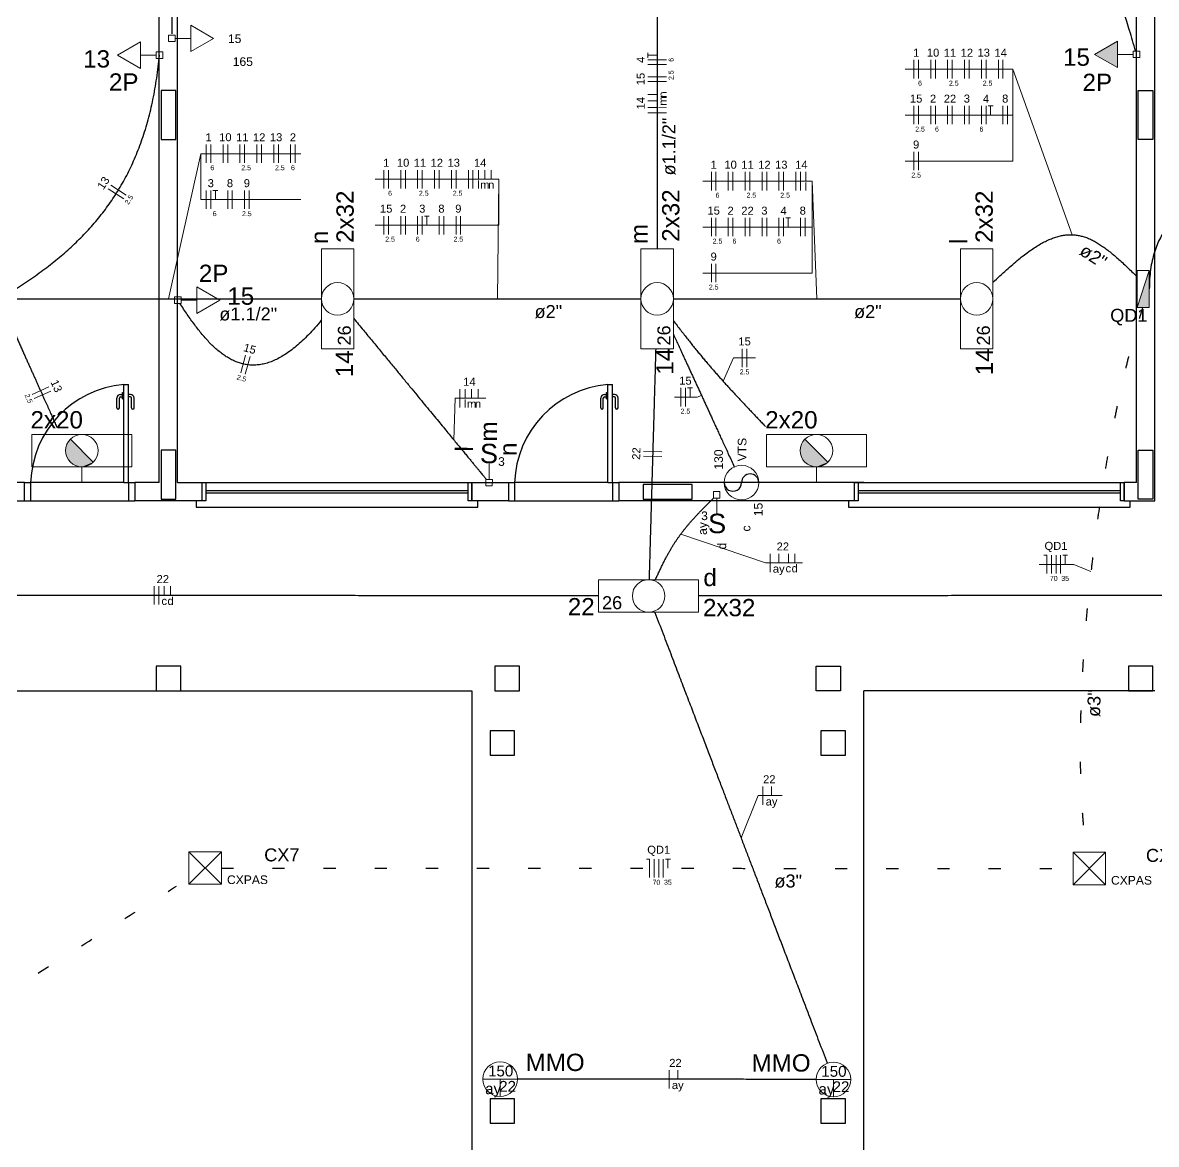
# Model space of a CAD drawing. Extents: x 175 to 700, y 53 to 250.
# Drawn here: x 483.35 to 492.6, y 205.56 to 214.71 of the extents above; entities that cross this region are included whole.
import ezdxf

# ---------------------------------------------------------------- set-up
doc = ezdxf.new("R2010")
doc.units = 0
doc.header["$LTSCALE"] = 2
doc.linetypes.add('DOT2', pattern=[3.175, 0, -3.175])
doc.layers.get('0').update_dxf_attribs({"linetype": 'CONTINUOUS'})
for name, color, linetype in [('A-PAREDE', 5, 'CONTINUOUS'), ('A-PISOS-NIVEL', 1, 'CONTINUOUS'), ('A-PORTA', 3, 'CONTINUOUS'), ('A-SOLEIRA', 1, 'CONTINUOUS'), ('AR-ESQ', 2, 'CONTINUOUS')]:
    doc.layers.add(name, color=color, linetype=linetype)
for name, color, linetype, lineweight in [('EL-Condutos', 4, 'CONTINUOUS', 30), ('EL-Fios', 9, 'CONTINUOUS', 20), ('EL-Textos condutos', 7, 'CONTINUOUS', 20), ('EL-Textos fios', 7, 'CONTINUOUS', 20), ('EL-Textos pontos', 5, 'CONTINUOUS', 20), ('P-SIMBOL', 5, 'CONTINUOUS', 20)]:
    doc.layers.add(name, color=color, linetype=linetype, lineweight=lineweight)
doc.styles.add('Arial', font='arial.ttf')

msp = doc.modelspace()

# ---------------------------------------------------------------- hatches: boundary and pattern name
at = {"layer": 'P-SIMBOL', "linetype": 'Continuous'}
for points in [[(492.2872, 214.5635), (492.0997, 214.455), (492.2872, 214.347)], [(492.4467, 212.39), (492.5466, 212.39), (492.5466, 212.691)], [(483.7404, 211.3142), (483.7308, 211.3023), (483.7265, 211.2982), (483.7234, 211.2926), (483.7169, 211.2809), (483.7143, 211.2765), (483.7126, 211.2731), (483.7115, 211.2694), (483.7102, 211.2655), (483.7078, 211.2579), (483.7068, 211.2542), (483.7051, 211.2486), (483.7038, 211.2419), (483.7033, 211.2346), (483.7025, 211.2296), (483.7018, 211.2246), (483.702, 211.2187), (483.7025, 211.2107), (483.7031, 211.2074), (483.7037, 211.2013), (483.7042, 211.1978), (483.7048, 211.1953), (483.7055, 211.1914), (483.7063, 211.1887), (483.7076, 211.1855), (483.7087, 211.1825), (483.7094, 211.1792), (483.7105, 211.1769), (483.7102, 211.1756), (483.7113, 211.1721), (483.7124, 211.1684), (483.7133, 211.1667), (483.7139, 211.1645), (483.7156, 211.1621), (483.7163, 211.1606), (483.7176, 211.158), (483.7198, 211.1553), (483.7221, 211.151), (483.7237, 211.1486), (483.7248, 211.1466), (483.7267, 211.1438), (483.7276, 211.1415), (483.7299, 211.1397), (483.7317, 211.1373), (483.7341, 211.1347), (483.7373, 211.1315), (483.7401, 211.1282), (483.7419, 211.1265), (483.744, 211.1239), (483.7479, 211.1204), (483.7509, 211.1189), (483.7536, 211.1163), (483.7564, 211.1148), (483.7579, 211.1137), (483.7616, 211.1113), (483.7637, 211.109), (483.7685, 211.1066), (483.7707, 211.1049), (483.7737, 211.1036), (483.7759, 211.1023), (483.7774, 211.1016), (483.7795, 211.101), (483.7808, 211.0997), (483.7871, 211.0979), (483.7903, 211.0964), (483.7923, 211.0953), (483.794, 211.0949), (483.7951, 211.094), (483.7975, 211.094), (483.7988, 211.0934), (483.8005, 211.0934), (483.8031, 211.0929), (483.8066, 211.0919), (483.8101, 211.0914), (483.8126, 211.0908), (483.8155, 211.0899), (483.8341, 211.088)], [(483.9278, 211.1268), (483.7404, 211.3142), (483.8341, 211.088)], [(489.7362, 211.3142), (489.7266, 211.3023), (489.7224, 211.2982), (489.7192, 211.2926), (489.7127, 211.2809), (489.7101, 211.2765), (489.7084, 211.2731), (489.7073, 211.2694), (489.706, 211.2655), (489.7036, 211.2579), (489.7027, 211.2542), (489.701, 211.2486), (489.6997, 211.2419), (489.6991, 211.2346), (489.6984, 211.2296), (489.6976, 211.2246), (489.6978, 211.2187), (489.6984, 211.2107), (489.6989, 211.2074), (489.6995, 211.2013), (489.7001, 211.1978), (489.7006, 211.1953), (489.7014, 211.1914), (489.7021, 211.1887), (489.7034, 211.1855), (489.7045, 211.1825), (489.7053, 211.1792), (489.7064, 211.1769), (489.706, 211.1756), (489.7071, 211.1721), (489.7082, 211.1684), (489.7092, 211.1667), (489.7097, 211.1645), (489.7114, 211.1621), (489.7121, 211.1606), (489.7134, 211.158), (489.7157, 211.1553), (489.7179, 211.151), (489.7196, 211.1486), (489.7207, 211.1466), (489.7225, 211.1438), (489.7235, 211.1415), (489.7257, 211.1397), (489.7276, 211.1373), (489.73, 211.1347), (489.7331, 211.1315), (489.7359, 211.1282), (489.7378, 211.1265), (489.7398, 211.1239), (489.7437, 211.1204), (489.7467, 211.1189), (489.7495, 211.1163), (489.7523, 211.1148), (489.7538, 211.1137), (489.7575, 211.1113), (489.7595, 211.109), (489.7644, 211.1066), (489.7666, 211.1049), (489.7696, 211.1036), (489.7718, 211.1023), (489.7733, 211.1016), (489.7753, 211.101), (489.7766, 211.0997), (489.7829, 211.0979), (489.7861, 211.0964), (489.7881, 211.0953), (489.7898, 211.0949), (489.7909, 211.094), (489.7933, 211.094), (489.7946, 211.0934), (489.7963, 211.0934), (489.7989, 211.0929), (489.8024, 211.0919), (489.806, 211.0914), (489.8084, 211.0908), (489.8114, 211.0899), (489.8299, 211.088)], [(489.9236, 211.1268), (489.7362, 211.3142), (489.8299, 211.088)], [(483.9278, 211.1268), (483.923, 211.1224), (483.9189, 211.1189), (483.913, 211.1147), (483.9065, 211.1103), (483.904, 211.1081), (483.9016, 211.1066), (483.8994, 211.1053), (483.8964, 211.1041), (483.888, 211.1002), (483.8844, 211.0989), (483.8774, 211.0955), (483.872, 211.0937), (483.8673, 211.0932), (483.8584, 211.091), (483.8545, 211.0901), (483.8505, 211.0895), (483.8341, 211.088)], [(489.9236, 211.1268), (489.9188, 211.1224), (489.9148, 211.1189), (489.9089, 211.1147), (489.9023, 211.1103), (489.8998, 211.1081), (489.8974, 211.1066), (489.8952, 211.1053), (489.8922, 211.1041), (489.8838, 211.1002), (489.8803, 211.0989), (489.8732, 211.0955), (489.8678, 211.0937), (489.8631, 211.0932), (489.8542, 211.091), (489.8504, 211.0901), (489.8463, 211.0895), (489.8299, 211.088)]]:
    msp.add_hatch(color=256, dxfattribs=at).paths.add_polyline_path(points)

# ---------------------------------------------------------------- linework, layer by layer
for centre, start, end in [((489.148, 210.9595), 179.98, 0.00036), ((489.2889, 210.9595), 0.01935, 180)]:
    msp.add_arc(centre, 0.0706, start, end)
at = {"layer": 'A-PAREDE', "color": 251}
for p, q in [((492.5913, 210.8099), (492.5913, 217.1099)), ((484.4663, 210.9599), (484.4663, 216.9599)), ((484.6163, 210.9599), (484.6163, 216.9599)), ((492.4413, 210.9599), (492.4413, 216.9599)), ((484.2663, 210.9599), (484.2663, 210.8099)), ((484.4663, 210.9599), (484.2663, 210.9599)), ((484.6163, 210.9599), (484.8163, 210.9599)), ((484.8163, 210.8099), (484.8163, 210.9599)), ((487.0163, 210.9599), (487.3163, 210.9599)), ((487.0163, 210.8099), (487.0163, 210.9599)), ((487.3163, 210.9599), (487.3163, 210.8099)), ((490.2163, 210.9599), (488.2163, 210.9599)), ((490.1413, 210.9599), (488.2163, 210.9599)), ((488.2163, 210.9599), (488.2163, 210.8099)), ((490.1413, 210.8099), (490.1413, 210.9599)), ((492.4413, 210.9599), (492.3413, 210.9599)), ((492.3413, 210.8099), (492.3413, 210.9599)), ((484.8223, 210.8099), (484.2604, 210.8099)), ((487.3163, 210.8099), (487.0163, 210.8099)), ((490.1413, 210.8099), (488.2163, 210.8099)), ((492.3413, 210.8099), (492.5913, 210.8099))]:
    msp.add_line(p, q, dxfattribs=at)
msp.add_lwpolyline([(484.4663, 210.9599), (484.4663, 210.9599), (484.4663, 216.9599), (483.3663, 216.9599)], dxfattribs=at)
for points in [[(484.4813, 213.7599), (484.6013, 213.7599), (484.6013, 214.1599), (484.4813, 214.1599)], [(492.5763, 213.7599), (492.4563, 213.7599), (492.4563, 214.1599), (492.5763, 214.1599)], [(484.4813, 210.8249), (484.6013, 210.8249), (484.6013, 211.2249), (484.4813, 211.2249)], [(492.5763, 210.8249), (492.4563, 210.8249), (492.4563, 211.2249), (492.5763, 211.2249)], [(483.3663, 210.9599), (482.9663, 210.9599), (482.9663, 210.8099), (483.3663, 210.8099)], [(488.4163, 210.9449), (488.4163, 210.8249), (488.8163, 210.8249), (488.8163, 210.9449)], [(484.6413, 209.4599), (484.4413, 209.4599), (484.4413, 209.2599), (484.6413, 209.2599)], [(487.4059, 209.4599), (487.2059, 209.4599), (487.2059, 209.2599), (487.4059, 209.2599)], [(489.8268, 209.4599), (490.0268, 209.4599), (490.0268, 209.2599), (489.8268, 209.2599)], [(492.5763, 209.4599), (492.3763, 209.4599), (492.3763, 209.2599), (492.5763, 209.2599)], [(487.3663, 208.9347), (487.1663, 208.9347), (487.1663, 208.7347), (487.3663, 208.7347)], [(490.0663, 208.9347), (489.8663, 208.9347), (489.8663, 208.7347), (490.0663, 208.7347)], [(487.3663, 205.9307), (487.1663, 205.9307), (487.1663, 205.7307), (487.3663, 205.7307)], [(490.0663, 205.9307), (489.8663, 205.9307), (489.8663, 205.7307), (490.0663, 205.7307)]]:
    msp.add_lwpolyline(points, close=True, dxfattribs=at)
at = {"layer": 'A-PISOS-NIVEL', "color": 251}
for p, q in [((461.7813, 209.2599), (487.0163, 209.2599)), ((487.0163, 209.2599), (487.0163, 205.4055)), ((492.5913, 209.2599), (490.2163, 209.2599)), ((490.2163, 205.4055), (490.2163, 209.2599))]:
    msp.add_line(p, q, dxfattribs=at)
at = {"layer": 'A-PORTA', "color": 251}
for p, q in [((484.1204, 211.5696), (484.1204, 211.6496)), ((484.1404, 211.5696), (484.1404, 211.6496)), ((484.1504, 211.6796), (484.1654, 211.6796)), ((484.1504, 211.6596), (484.1654, 211.6596)), ((484.1654, 211.6446), (484.1654, 211.6946)), ((484.1654, 211.6946), (484.1704, 211.6946)), ((484.1654, 211.6446), (484.1704, 211.6446)), ((484.2154, 211.6946), (484.2104, 211.6946)), ((484.2154, 211.6446), (484.2104, 211.6446)), ((484.2154, 211.6446), (484.2154, 211.6946)), ((484.2304, 211.6796), (484.2154, 211.6796)), ((484.2304, 211.6596), (484.2154, 211.6596)), ((484.2404, 211.5696), (484.2404, 211.6496)), ((484.2604, 211.5696), (484.2604, 211.6496)), ((488.0704, 211.5696), (488.0704, 211.6496)), ((488.0904, 211.5696), (488.0904, 211.6496)), ((488.1004, 211.6796), (488.1154, 211.6796)), ((488.1004, 211.6596), (488.1154, 211.6596)), ((488.1154, 211.6446), (488.1154, 211.6946)), ((488.1154, 211.6946), (488.1204, 211.6946)), ((488.1154, 211.6446), (488.1204, 211.6446)), ((488.1654, 211.6946), (488.1604, 211.6946)), ((488.1654, 211.6446), (488.1604, 211.6446)), ((488.1654, 211.6446), (488.1654, 211.6946)), ((488.1804, 211.6796), (488.1654, 211.6796)), ((488.1804, 211.6596), (488.1654, 211.6596)), ((488.1904, 211.5696), (488.1904, 211.6496)), ((488.2104, 211.5696), (488.2104, 211.6496))]:
    msp.add_line(p, q, dxfattribs=at)
for centre, radius, start, end in [((484.2454, 210.9332), 0.8295, 94.77878, 178.14987), ((488.1954, 210.9332), 0.8295, 94.77878, 178.14987), ((484.1504, 211.6496), 0.03, 90, 180), ((484.1504, 211.6496), 0.01, 90, 180), ((484.2304, 211.6496), 0.03, 0, 90), ((484.2304, 211.6496), 0.01, 0, 90), ((488.1004, 211.6496), 0.03, 90, 180), ((488.1004, 211.6496), 0.01, 90, 180), ((488.1804, 211.6496), 0.03, 0, 90), ((488.1804, 211.6496), 0.01, 0, 90), ((484.1304, 211.5696), 0.01, 180, 0), ((484.2504, 211.5696), 0.01, 180, 0), ((488.0804, 211.5696), 0.01, 180, 0), ((488.2004, 211.5696), 0.01, 180, 0)]:
    msp.add_arc(centre, radius, start, end, dxfattribs=at)
at = {"layer": 'A-SOLEIRA', "color": 251}
for p, q in [((484.1763, 210.9599), (483.4163, 210.9599)), ((488.1263, 210.9599), (487.3663, 210.9599)), ((483.4163, 210.8099), (484.2163, 210.8099)), ((487.3663, 210.8099), (488.1663, 210.8099))]:
    msp.add_line(p, q, dxfattribs=at)
at = {"layer": 'AR-ESQ', "color": 251}
for p, q in [((484.1763, 210.9599), (484.1763, 211.7599)), ((484.1763, 211.7599), (484.2163, 211.7599)), ((484.2163, 210.9599), (484.2163, 211.7599)), ((488.1263, 210.9599), (488.1263, 211.7599)), ((488.1263, 211.7599), (488.1663, 211.7599)), ((488.1663, 210.9599), (488.1663, 211.7599)), ((483.3663, 210.9599), (483.4163, 210.9599)), ((483.4163, 210.9599), (483.4163, 210.8099)), ((484.1763, 210.9599), (484.2163, 210.9599)), ((484.2163, 210.9599), (484.2163, 210.8099)), ((484.2163, 210.9599), (484.2663, 210.9599)), ((484.8463, 210.9599), (486.9863, 210.9599)), ((487.3163, 210.9599), (487.3663, 210.9599)), ((487.3663, 210.9599), (487.3663, 210.8099)), ((488.1263, 210.9599), (488.1663, 210.9599)), ((488.1663, 210.9599), (488.1663, 210.8099)), ((488.1663, 210.9599), (488.2163, 210.9599)), ((490.1713, 210.9599), (492.3113, 210.9599)), ((484.8463, 210.8949), (486.9863, 210.8949)), ((484.8463, 210.8749), (486.9863, 210.8749)), ((490.1713, 210.8949), (492.3113, 210.8949)), ((490.1713, 210.8749), (492.3113, 210.8749)), ((483.3663, 210.8099), (483.4163, 210.8099)), ((484.2163, 210.8099), (484.2663, 210.8099)), ((487.3163, 210.8099), (487.3663, 210.8099)), ((488.1663, 210.8099), (488.2163, 210.8099))]:
    msp.add_line(p, q, dxfattribs=at)
for points in [[(484.8163, 210.9599), (484.8463, 210.9599), (484.8463, 210.8099), (484.8163, 210.8099)], [(486.9863, 210.9599), (487.0163, 210.9599), (487.0163, 210.8099), (486.9863, 210.8099)], [(490.1413, 210.9599), (490.1713, 210.9599), (490.1713, 210.8099), (490.1413, 210.8099)], [(492.3113, 210.9599), (492.3413, 210.9599), (492.3413, 210.8099), (492.3113, 210.8099)]]:
    msp.add_lwpolyline(points, close=True, dxfattribs=at)
for points in [[(484.7663, 210.8099), (484.7663, 210.7599), (487.0663, 210.7599), (487.0663, 210.8099)], [(490.0913, 210.8099), (490.0913, 210.7599), (492.3913, 210.7599), (492.3913, 210.8099)]]:
    msp.add_lwpolyline(points, dxfattribs=at)
at = {"layer": 'EL-Condutos', "linetype": 'Continuous'}
for points in [[(492.4345, 214.4809), (492.4095, 214.5682), (492.3857, 214.6485), (492.3629, 214.7222), (492.3407, 214.7896), (492.319, 214.8511), (492.2975, 214.907), (492.276, 214.9575), (492.2544, 215.0031), (492.2323, 215.0441), (492.2095, 215.0807), (492.1859, 215.1134), (492.1611, 215.1425), (492.1351, 215.1683), (492.1074, 215.1911), (492.078, 215.2112), (492.0466, 215.2291), (492.013, 215.245), (491.9769, 215.2592), (491.9381, 215.2722), (491.8964, 215.2842), (491.8516, 215.2955), (491.8035, 215.3065), (491.7518, 215.3175), (491.6963, 215.3289), (491.6367, 215.3409), (491.5729, 215.354), (491.5047, 215.3684), (491.4317, 215.3846), (491.3538, 215.4027), (491.2708, 215.4231)], [(484.5681, 215.2576), (484.5681, 215.2521), (484.5681, 215.246), (484.5681, 215.2392), (484.5681, 215.2315), (484.5681, 215.2231), (484.5681, 215.2138), (484.5681, 215.2036), (484.5681, 215.1924), (484.5681, 215.1802), (484.5681, 215.167), (484.5681, 215.1528), (484.5681, 215.1374), (484.5681, 215.1209), (484.5681, 215.1031), (484.5681, 215.0842), (484.5681, 215.0639), (484.5681, 215.0423), (484.5681, 215.0194), (484.5681, 214.995), (484.5681, 214.9692), (484.5681, 214.9419), (484.5681, 214.9131), (484.5681, 214.8826), (484.5681, 214.8506), (484.5681, 214.8169), (484.5681, 214.7815), (484.5681, 214.7444), (484.5681, 214.7054), (484.5681, 214.6647), (484.5681, 214.6221)], [(488.5298, 215.051), (488.5298, 214.9551), (488.5298, 214.8639), (488.5298, 214.7773), (488.5298, 214.6947), (488.5298, 214.6158), (488.5298, 214.5404), (488.5298, 214.4681), (488.5298, 214.3985), (488.5298, 214.3312), (488.5298, 214.2661), (488.5298, 214.2026), (488.5298, 214.1405), (488.5298, 214.0794), (488.5298, 214.019), (488.5298, 213.959), (488.5298, 213.8989), (488.5298, 213.8385), (488.5298, 213.7774), (488.5298, 213.7153), (488.5298, 213.6518), (488.5298, 213.5867), (488.5298, 213.5194), (488.5298, 213.4498), (488.5298, 213.3775), (488.5298, 213.3021), (488.5298, 213.2232), (488.5298, 213.1407), (488.5298, 213.054), (488.5298, 212.9629), (488.5298, 212.867)], [(483.2924, 212.5396), (483.3589, 212.5826), (483.4235, 212.6262), (483.4865, 212.6707), (483.5476, 212.716), (483.6069, 212.7623), (483.6644, 212.8096), (483.7201, 212.8579), (483.7739, 212.9075), (483.8259, 212.9582), (483.8761, 213.0103), (483.9243, 213.0638), (483.9707, 213.1188), (484.0152, 213.1753), (484.0577, 213.2334), (484.0984, 213.2933), (484.1371, 213.3549), (484.1738, 213.4184), (484.2086, 213.4838), (484.2414, 213.5513), (484.2722, 213.6208), (484.301, 213.6925), (484.3278, 213.7664), (484.3526, 213.8427), (484.3753, 213.9214), (484.396, 214.0025), (484.4146, 214.0862), (484.4312, 214.1725), (484.4456, 214.2615), (484.458, 214.3533), (484.4682, 214.448)], [(493.967, 212.6635), (493.9065, 212.7425), (493.8448, 212.8155), (493.782, 212.8824), (493.7184, 212.9433), (493.6542, 212.9983), (493.5897, 213.0473), (493.5251, 213.0905), (493.4607, 213.1278), (493.3966, 213.1593), (493.3331, 213.185), (493.2704, 213.205), (493.2088, 213.2193), (493.1485, 213.2279), (493.0897, 213.2309), (493.0326, 213.2282), (492.9776, 213.22), (492.9248, 213.2063), (492.8744, 213.187), (492.8268, 213.1624), (492.782, 213.1322), (492.7404, 213.0967), (492.7022, 213.0559), (492.6676, 213.0097), (492.6369, 212.9582), (492.6103, 212.9015), (492.588, 212.8396), (492.5702, 212.7725), (492.5572, 212.7002), (492.5493, 212.6229), (492.5466, 212.5405)], [(491.2703, 212.592), (491.3267, 212.646), (491.3806, 212.6956), (491.432, 212.7411), (491.4813, 212.7823), (491.5285, 212.8195), (491.5737, 212.8527), (491.6171, 212.8819), (491.6588, 212.9072), (491.699, 212.9288), (491.7378, 212.9467), (491.7754, 212.9609), (491.8119, 212.9716), (491.8475, 212.9788), (491.8822, 212.9825), (491.9163, 212.9829), (491.9499, 212.9801), (491.9831, 212.9741), (492.0161, 212.965), (492.049, 212.9528), (492.0819, 212.9377), (492.1151, 212.9196), (492.1486, 212.8988), (492.1826, 212.8752), (492.2173, 212.849), (492.2527, 212.8202), (492.2891, 212.7889), (492.3265, 212.7551), (492.3651, 212.719), (492.4051, 212.6806), (492.4466, 212.6399)], [(483.2945, 212.459), (483.4119, 212.459), (483.5221, 212.459), (483.6258, 212.459), (483.7234, 212.459), (483.8155, 212.459), (483.9025, 212.459), (483.9849, 212.459), (484.0633, 212.459), (484.1381, 212.459), (484.2099, 212.459), (484.2792, 212.459), (484.3464, 212.459), (484.4121, 212.459), (484.4768, 212.459), (484.541, 212.459), (484.6052, 212.459), (484.6699, 212.459), (484.7356, 212.459), (484.8029, 212.459), (484.8721, 212.459), (484.9439, 212.459), (485.0188, 212.459), (485.0971, 212.459), (485.1796, 212.459), (485.2666, 212.459), (485.3586, 212.459), (485.4562, 212.459), (485.5599, 212.459), (485.6702, 212.459), (485.7875, 212.459)], [(486.056, 212.459), (486.1654, 212.459), (486.2683, 212.459), (486.3652, 212.459), (486.4565, 212.459), (486.5427, 212.459), (486.6242, 212.459), (486.7016, 212.459), (486.7753, 212.459), (486.8457, 212.459), (486.9133, 212.459), (486.9786, 212.459), (487.042, 212.459), (487.104, 212.459), (487.1651, 212.459), (487.2258, 212.459), (487.2864, 212.459), (487.3475, 212.459), (487.4096, 212.459), (487.473, 212.459), (487.5383, 212.459), (487.6059, 212.459), (487.6763, 212.459), (487.7499, 212.459), (487.8273, 212.459), (487.9088, 212.459), (487.995, 212.459), (488.0863, 212.459), (488.1832, 212.459), (488.2861, 212.459), (488.3955, 212.459)], [(488.664, 212.459), (488.7734, 212.459), (488.8764, 212.459), (488.9732, 212.459), (489.0645, 212.459), (489.1507, 212.459), (489.2323, 212.459), (489.3096, 212.459), (489.3833, 212.459), (489.4537, 212.459), (489.5213, 212.459), (489.5865, 212.459), (489.65, 212.459), (489.712, 212.459), (489.7731, 212.459), (489.8338, 212.459), (489.8944, 212.459), (489.9555, 212.459), (490.0175, 212.459), (490.081, 212.459), (490.1462, 212.459), (490.2139, 212.459), (490.2843, 212.459), (490.3579, 212.459), (490.4353, 212.459), (490.5168, 212.459), (490.603, 212.459), (490.6943, 212.459), (490.7912, 212.459), (490.8941, 212.459), (491.0035, 212.459)], [(485.7886, 212.2841), (485.7353, 212.2219), (485.6834, 212.1662), (485.6329, 212.1166), (485.5838, 212.0731), (485.536, 212.0354), (485.4894, 212.0033), (485.4441, 211.9767), (485.3999, 211.9553), (485.3569, 211.9389), (485.315, 211.9274), (485.2741, 211.9206), (485.2342, 211.9183), (485.1952, 211.9202), (485.1572, 211.9263), (485.12, 211.9362), (485.0837, 211.9498), (485.0481, 211.967), (485.0132, 211.9874), (484.979, 212.011), (484.9455, 212.0375), (484.9125, 212.0668), (484.8801, 212.0986), (484.8482, 212.1327), (484.8168, 212.169), (484.7857, 212.2073), (484.7551, 212.2474), (484.7247, 212.289), (484.6946, 212.3321), (484.6648, 212.3763), (484.6351, 212.4216)], [(486.0536, 212.299), (486.1321, 212.2037), (486.2069, 212.113), (486.2779, 212.0268), (486.3453, 211.9451), (486.4092, 211.8676), (486.4696, 211.7943), (486.5267, 211.725), (486.5805, 211.6597), (486.6312, 211.5982), (486.6789, 211.5404), (486.7235, 211.4862), (486.7653, 211.4355), (486.8044, 211.3882), (486.8407, 211.3441), (486.8745, 211.3031), (486.9058, 211.2651), (486.9347, 211.2301), (486.9613, 211.1978), (486.9857, 211.1682), (487.008, 211.1412), (487.0283, 211.1166), (487.0466, 211.0943), (487.0632, 211.0742), (487.078, 211.0563), (487.0912, 211.0403), (487.1028, 211.0261), (487.1131, 211.0137), (487.1219, 211.003), (487.1295, 210.9938), (487.136, 210.9859)], [(488.6619, 212.2816), (488.6923, 212.2418), (488.7219, 212.2034), (488.7507, 212.1663), (488.7788, 212.1306), (488.8062, 212.0961), (488.833, 212.0628), (488.8593, 212.0305), (488.885, 211.9993), (488.9102, 211.969), (488.935, 211.9395), (488.9594, 211.9109), (488.9834, 211.8829), (489.0072, 211.8556), (489.0307, 211.8289), (489.0541, 211.8027), (489.0773, 211.7768), (489.1004, 211.7513), (489.1234, 211.7261), (489.1465, 211.7011), (489.1695, 211.6762), (489.1927, 211.6514), (489.2161, 211.6265), (489.2396, 211.6015), (489.2633, 211.5764), (489.2874, 211.5509), (489.3117, 211.5252), (489.3365, 211.4991), (489.3617, 211.4725), (489.3873, 211.4454), (489.4135, 211.4176)], [(483.2921, 212.1656), (483.3072, 212.132), (483.322, 212.0991), (483.3365, 212.0668), (483.3507, 212.0351), (483.3647, 212.0041), (483.3784, 211.9736), (483.3918, 211.9437), (483.405, 211.9145), (483.4179, 211.8858), (483.4305, 211.8577), (483.4429, 211.8301), (483.455, 211.8032), (483.4669, 211.7768), (483.4785, 211.7509), (483.4898, 211.7256), (483.501, 211.7009), (483.5118, 211.6766), (483.5225, 211.653), (483.5329, 211.6298), (483.543, 211.6072), (483.553, 211.5851), (483.5627, 211.5635), (483.5722, 211.5423), (483.5814, 211.5217), (483.5905, 211.5016), (483.5993, 211.482), (483.6079, 211.4628), (483.6163, 211.4442), (483.6245, 211.426), (483.6324, 211.4082)], [(488.6621, 212.1709), (488.682, 212.1276), (488.7009, 212.0863), (488.719, 212.0469), (488.7363, 212.0092), (488.7529, 211.9731), (488.7689, 211.9383), (488.7843, 211.9048), (488.7992, 211.8723), (488.8137, 211.8407), (488.8279, 211.8098), (488.8419, 211.7795), (488.8556, 211.7495), (488.8693, 211.7198), (488.8829, 211.6901), (488.8966, 211.6604), (488.9104, 211.6303), (488.9244, 211.5998), (488.9386, 211.5688), (488.9533, 211.5369), (488.9683, 211.5041), (488.9839, 211.4703), (489, 211.4351), (489.0168, 211.3986), (489.0343, 211.3604), (489.0526, 211.3205), (489.0718, 211.2787), (489.092, 211.2348), (489.1132, 211.1886), (489.1355, 211.14), (489.159, 211.0889)], [(488.518, 212.0517), (488.5158, 211.9749), (488.5137, 211.9019), (488.5117, 211.8326), (488.5098, 211.7665), (488.508, 211.7034), (488.5062, 211.6429), (488.5046, 211.5848), (488.503, 211.5286), (488.5014, 211.4742), (488.4999, 211.4211), (488.4984, 211.3692), (488.4969, 211.3179), (488.4954, 211.2671), (488.494, 211.2165), (488.4925, 211.1656), (488.491, 211.1143), (488.4895, 211.0621), (488.488, 211.0088), (488.4864, 210.9541), (488.4848, 210.8976), (488.4831, 210.839), (488.4813, 210.778), (488.4795, 210.7144), (488.4776, 210.6477), (488.4755, 210.5777), (488.4734, 210.504), (488.4712, 210.4264), (488.4688, 210.3445), (488.4663, 210.2581), (488.4637, 210.1667)], [(488.5165, 210.1675), (488.5311, 210.2), (488.5453, 210.231), (488.5594, 210.2608), (488.5732, 210.2892), (488.5869, 210.3165), (488.6005, 210.3426), (488.614, 210.3677), (488.6274, 210.3918), (488.6408, 210.415), (488.6542, 210.4374), (488.6678, 210.4591), (488.6814, 210.4801), (488.6952, 210.5005), (488.7091, 210.5204), (488.7233, 210.5399), (488.7377, 210.559), (488.7525, 210.5778), (488.7676, 210.5965), (488.783, 210.615), (488.7989, 210.6335), (488.8152, 210.652), (488.8321, 210.6706), (488.8494, 210.6894), (488.8674, 210.7085), (488.8859, 210.7279), (488.9051, 210.7477), (488.925, 210.768), (488.9456, 210.7889), (488.967, 210.8104), (488.9892, 210.8326)], [(488.0526, 210.0348), (487.7145, 210.0351), (487.397, 210.0354), (487.0983, 210.0357), (486.8172, 210.036), (486.552, 210.0362), (486.3014, 210.0365), (486.0637, 210.0367), (485.8376, 210.0369), (485.6214, 210.0371), (485.4138, 210.0373), (485.2133, 210.0375), (485.0183, 210.0377), (484.8273, 210.0379), (484.6389, 210.0381), (484.4516, 210.0383), (484.2638, 210.0385), (484.0742, 210.0386), (483.8811, 210.0388), (483.6832, 210.039), (483.4788, 210.0392), (483.2666, 210.0394), (483.045, 210.0396), (482.8126, 210.0399), (482.5678, 210.0401), (482.3091, 210.0404), (482.0351, 210.0406), (481.7443, 210.0409), (481.4352, 210.0412), (481.1063, 210.0416), (480.756, 210.0419)], [(496.3323, 210.0417), (495.9831, 210.0414), (495.6547, 210.0411), (495.3456, 210.0408), (495.0544, 210.0405), (494.7795, 210.0403), (494.5195, 210.04), (494.2728, 210.0398), (494.0381, 210.0396), (493.8137, 210.0394), (493.5983, 210.0391), (493.3903, 210.039), (493.1883, 210.0388), (492.9907, 210.0386), (492.7961, 210.0384), (492.6029, 210.0382), (492.4098, 210.038), (492.2152, 210.0379), (492.0176, 210.0377), (491.8156, 210.0375), (491.6076, 210.0373), (491.3921, 210.0371), (491.1678, 210.0369), (490.933, 210.0367), (490.6864, 210.0364), (490.4264, 210.0362), (490.1515, 210.0359), (489.8603, 210.0357), (489.5512, 210.0354), (489.2228, 210.0351), (488.8736, 210.0347)], [(488.5115, 209.8994), (488.578, 209.7255), (488.6404, 209.5621), (488.699, 209.4087), (488.7542, 209.2644), (488.8062, 209.1284), (488.8553, 209), (488.9017, 208.8785), (488.9459, 208.763), (488.988, 208.6529), (489.0283, 208.5473), (489.0672, 208.4455), (489.105, 208.3468), (489.1418, 208.2503), (489.1781, 208.1554), (489.2141, 208.0612), (489.2501, 207.967), (489.2864, 207.8721), (489.3233, 207.7756), (489.361, 207.6769), (489.3999, 207.5751), (489.4403, 207.4696), (489.4824, 207.3594), (489.5265, 207.244), (489.573, 207.1224), (489.6221, 206.9941), (489.674, 206.8581), (489.7292, 206.7138), (489.7879, 206.5603), (489.8503, 206.397), (489.9168, 206.2231)], [(489.8283, 206.0883), (489.7142, 206.0884), (489.6068, 206.0885), (489.5058, 206.0886), (489.4106, 206.0887), (489.3206, 206.0888), (489.2356, 206.0889), (489.1549, 206.089), (489.0781, 206.0891), (489.0046, 206.0892), (488.9341, 206.0893), (488.866, 206.0893), (488.7999, 206.0894), (488.7351, 206.0895), (488.6714, 206.0895), (488.6082, 206.0896), (488.5449, 206.0897), (488.4812, 206.0898), (488.4165, 206.0898), (488.3503, 206.0899), (488.2822, 206.09), (488.2117, 206.09), (488.1382, 206.0901), (488.0614, 206.0902), (487.9807, 206.0903), (487.8957, 206.0904), (487.8058, 206.0905), (487.7105, 206.0906), (487.6095, 206.0907), (487.5022, 206.0908), (487.388, 206.091)]]:
    msp.add_spline(points, degree=3, dxfattribs=at)
at = {"layer": 'EL-Condutos', "linetype": 'DOT2', "ltscale": 0.05}
for points in [[(492.4938, 212.391), (492.4589, 212.2808), (492.4245, 212.1635), (492.3908, 212.0395), (492.3578, 211.9092), (492.3257, 211.7733), (492.2944, 211.6321), (492.2641, 211.4862), (492.2349, 211.336), (492.2069, 211.182), (492.1801, 211.0248), (492.1546, 210.8647), (492.1305, 210.7024), (492.1079, 210.5382), (492.0869, 210.3727), (492.0676, 210.2063), (492.05, 210.0396), (492.0342, 209.873), (492.0203, 209.707), (492.0085, 209.5422), (491.9987, 209.3789), (491.9911, 209.2177), (491.9858, 209.059), (491.9828, 208.9034), (491.9822, 208.7514), (491.9841, 208.6034), (491.9887, 208.4598), (491.9959, 208.3213), (492.0058, 208.1883), (492.0186, 208.0613), (492.0344, 207.9407)], [(484.9719, 207.8136), (485.3026, 207.8134), (485.6127, 207.8132), (485.9036, 207.813), (486.1768, 207.8129), (486.4339, 207.8127), (486.6761, 207.8126), (486.9051, 207.8125), (487.1222, 207.8123), (487.329, 207.8122), (487.5269, 207.8121), (487.7173, 207.812), (487.9017, 207.8119), (488.0816, 207.8118), (488.2585, 207.8117), (488.4338, 207.8116), (488.609, 207.8115), (488.7854, 207.8114), (488.9647, 207.8113), (489.1483, 207.8112), (489.3376, 207.811), (489.5341, 207.8109), (489.7392, 207.8108), (489.9544, 207.8107), (490.1813, 207.8106), (490.4212, 207.8104), (490.6755, 207.8103), (490.9459, 207.8101), (491.2337, 207.8099), (491.5404, 207.8098), (491.8674, 207.8096)], [(476.0555, 202.2891), (476.4669, 202.5479), (476.8527, 202.7904), (477.2146, 203.018), (477.5543, 203.2316), (477.8739, 203.4326), (478.175, 203.6219), (478.4595, 203.8008), (478.7292, 203.9704), (478.9859, 204.1318), (479.2315, 204.2863), (479.4678, 204.4349), (479.6966, 204.5787), (479.9197, 204.719), (480.1389, 204.8568), (480.3561, 204.9934), (480.573, 205.1298), (480.7916, 205.2673), (481.0136, 205.4069), (481.2408, 205.5498), (481.4752, 205.6971), (481.7183, 205.85), (481.9723, 206.0097), (482.2387, 206.1772), (482.5195, 206.3538), (482.8164, 206.5405), (483.1314, 206.7385), (483.4661, 206.949), (483.8225, 207.1731), (484.2024, 207.412), (484.6075, 207.6667)]]:
    msp.add_spline(points, degree=3, dxfattribs=at)
at = {"layer": 'EL-Fios'}
for p, q in [((488.4548, 214.4275), (488.4548, 214.4675)), ((488.5298, 214.4475), (488.4548, 214.4475)), ((488.6048, 214.41), (488.4548, 214.41)), ((490.625, 214.259), (490.625, 214.409)), ((490.6625, 214.259), (490.6625, 214.409)), ((490.7629, 214.259), (490.7629, 214.409)), ((490.8004, 214.259), (490.8004, 214.409)), ((490.9008, 214.259), (490.9008, 214.409)), ((490.9383, 214.259), (490.9383, 214.409)), ((491.0387, 214.259), (491.0387, 214.409)), ((491.0762, 214.259), (491.0762, 214.409)), ((491.1766, 214.259), (491.1766, 214.409)), ((491.2141, 214.259), (491.2141, 214.409)), ((491.3145, 214.259), (491.3145, 214.409)), ((491.352, 214.259), (491.352, 214.409)), ((488.6048, 214.3725), (488.4548, 214.3725)), ((488.6048, 214.272), (488.4548, 214.272)), ((488.6048, 214.2345), (488.4548, 214.2345)), ((488.5298, 214.127), (488.4548, 214.127)), ((488.5298, 214.0745), (488.4548, 214.0745)), ((488.5298, 214.0225), (488.4548, 214.0225)), ((490.625, 213.884), (490.625, 214.034)), ((490.6625, 213.884), (490.6625, 214.034)), ((490.7629, 213.884), (490.7629, 214.034)), ((490.8004, 213.884), (490.8004, 214.034)), ((490.9008, 213.884), (490.9008, 214.034)), ((490.9383, 213.884), (490.9383, 214.034)), ((491.0387, 213.884), (491.0387, 214.034)), ((491.0762, 213.884), (491.0762, 214.034)), ((491.1766, 213.884), (491.1766, 214.034)), ((491.2141, 213.884), (491.2141, 214.034)), ((491.2316, 214.034), (491.2716, 214.034)), ((491.2516, 213.959), (491.2516, 214.034)), ((491.352, 213.884), (491.352, 214.034)), ((491.3895, 213.884), (491.3895, 214.034)), ((488.6048, 213.9775), (488.4548, 213.9775)), ((484.8491, 213.569), (484.8491, 213.719)), ((484.8866, 213.569), (484.8866, 213.719)), ((484.987, 213.569), (484.987, 213.719)), ((485.0245, 213.569), (485.0245, 213.719)), ((485.1249, 213.569), (485.1249, 213.719)), ((485.1624, 213.569), (485.1624, 213.719)), ((485.2628, 213.569), (485.2628, 213.719)), ((485.3003, 213.569), (485.3003, 213.719)), ((485.4006, 213.569), (485.4006, 213.719)), ((485.4381, 213.569), (485.4381, 213.719)), ((485.5385, 213.569), (485.5385, 213.719)), ((485.576, 213.569), (485.576, 213.719)), ((490.625, 213.509), (490.625, 213.659)), ((490.6625, 213.509), (490.6625, 213.659)), ((486.2992, 213.3605), (486.2992, 213.5105)), ((486.3367, 213.3605), (486.3367, 213.5105)), ((486.4371, 213.3605), (486.4371, 213.5105)), ((486.4746, 213.3605), (486.4746, 213.5105)), ((486.575, 213.3605), (486.575, 213.5105)), ((486.6125, 213.3605), (486.6125, 213.5105)), ((486.7129, 213.3605), (486.7129, 213.5105)), ((486.7504, 213.3605), (486.7504, 213.5105)), ((486.8508, 213.3605), (486.8508, 213.5105)), ((486.8883, 213.3605), (486.8883, 213.5105)), ((486.9887, 213.3605), (486.9887, 213.5105)), ((487.0262, 213.3605), (487.0262, 213.5105)), ((487.071, 213.4355), (487.071, 213.5105)), ((487.1233, 213.4355), (487.1233, 213.5105)), ((487.1755, 213.4355), (487.1755, 213.5105)), ((488.9725, 213.345), (488.9725, 213.495)), ((489.01, 213.345), (489.01, 213.495)), ((489.1103, 213.345), (489.1103, 213.495)), ((489.1478, 213.345), (489.1478, 213.495)), ((489.2482, 213.345), (489.2482, 213.495)), ((489.2857, 213.345), (489.2857, 213.495)), ((489.3861, 213.345), (489.3861, 213.495)), ((489.4236, 213.345), (489.4236, 213.495)), ((489.524, 213.345), (489.524, 213.495)), ((489.5615, 213.345), (489.5615, 213.495)), ((489.6619, 213.345), (489.6619, 213.495)), ((489.6994, 213.345), (489.6994, 213.495)), ((489.7442, 213.42), (489.7442, 213.495)), ((484.1961, 213.3065), (484.0702, 213.388)), ((484.1757, 213.275), (484.0498, 213.3565)), ((484.8491, 213.194), (484.8491, 213.344)), ((484.8866, 213.194), (484.8866, 213.344)), ((484.9041, 213.344), (484.9441, 213.344)), ((484.9241, 213.269), (484.9241, 213.344)), ((485.0245, 213.194), (485.0245, 213.344)), ((485.062, 213.194), (485.062, 213.344)), ((485.1624, 213.194), (485.1624, 213.344)), ((485.1999, 213.194), (485.1999, 213.344)), ((486.2992, 212.9855), (486.2992, 213.1355)), ((486.3367, 212.9855), (486.3367, 213.1355)), ((486.4371, 212.9855), (486.4371, 213.1355)), ((486.4746, 212.9855), (486.4746, 213.1355)), ((486.575, 212.9855), (486.575, 213.1355)), ((486.6125, 212.9855), (486.6125, 213.1355)), ((486.63, 213.1355), (486.67, 213.1355)), ((486.65, 213.0605), (486.65, 213.1355)), ((486.7504, 212.9855), (486.7504, 213.1355)), ((486.7879, 212.9855), (486.7879, 213.1355)), ((486.8883, 212.9855), (486.8883, 213.1355)), ((486.9258, 212.9855), (486.9258, 213.1355)), ((488.9725, 212.97), (488.9725, 213.12)), ((489.01, 212.97), (489.01, 213.12)), ((489.1103, 212.97), (489.1103, 213.12)), ((489.1478, 212.97), (489.1478, 213.12)), ((489.2482, 212.97), (489.2482, 213.12)), ((489.2857, 212.97), (489.2857, 213.12)), ((489.3861, 212.97), (489.3861, 213.12)), ((489.4236, 212.97), (489.4236, 213.12)), ((489.524, 212.97), (489.524, 213.12)), ((489.5615, 212.97), (489.5615, 213.12)), ((489.579, 213.12), (489.619, 213.12)), ((489.599, 213.045), (489.599, 213.12)), ((489.6994, 212.97), (489.6994, 213.12)), ((489.7369, 212.97), (489.7369, 213.12)), ((488.9725, 212.595), (488.9725, 212.745)), ((489.01, 212.595), (489.01, 212.745)), ((485.1306, 211.855), (485.1712, 211.9994)), ((485.1667, 211.8449), (485.2073, 211.9893)), ((489.2242, 211.9024), (489.2242, 212.0524)), ((489.2617, 211.9024), (489.2617, 212.0524)), ((483.4284, 211.6794), (483.5652, 211.7409)), ((483.4438, 211.6452), (483.5806, 211.7067)), ((486.9187, 211.5735), (486.9187, 211.7235)), ((486.9635, 211.6485), (486.9635, 211.7235)), ((487.0158, 211.6485), (487.0158, 211.7235)), ((487.068, 211.6485), (487.068, 211.7235)), ((488.7232, 211.5818), (488.7232, 211.7318)), ((488.7607, 211.5818), (488.7607, 211.7318)), ((488.7782, 211.7318), (488.8182, 211.7318)), ((488.7982, 211.6568), (488.7982, 211.7318)), ((488.5677, 211.172), (488.4178, 211.1763)), ((488.5688, 211.2095), (488.4188, 211.2138)), ((489.451, 210.2294), (489.451, 210.3794)), ((489.522, 210.3044), (489.522, 210.3794)), ((489.6004, 210.3044), (489.6004, 210.3794)), ((489.6526, 210.3044), (489.6526, 210.3794)), ((491.6851, 210.3666), (491.7101, 210.3666)), ((491.7101, 210.2166), (491.7101, 210.3666)), ((491.7476, 210.2166), (491.7476, 210.3666)), ((491.7851, 210.2166), (491.7851, 210.3666)), ((491.8226, 210.2166), (491.8226, 210.3666)), ((491.8401, 210.3666), (491.8801, 210.3666)), ((491.8601, 210.2916), (491.8601, 210.3666)), ((484.4241, 209.9633), (484.4241, 210.1133)), ((484.4616, 209.9633), (484.4616, 210.1133)), ((484.5065, 210.0383), (484.5065, 210.1133)), ((484.5588, 210.0383), (484.5588, 210.1133)), ((489.3926, 208.3293), (489.3926, 208.4793)), ((489.4636, 208.4043), (489.4636, 208.4793)), ((488.4426, 207.8866), (488.4676, 207.8866)), ((488.4676, 207.7366), (488.4676, 207.8866)), ((488.5051, 207.7366), (488.5051, 207.8866)), ((488.5426, 207.7366), (488.5426, 207.8866)), ((488.5801, 207.7366), (488.5801, 207.8866)), ((488.5976, 207.8866), (488.6376, 207.8866)), ((488.6176, 207.8116), (488.6176, 207.8866)), ((488.6269, 206.0146), (488.6269, 206.1646)), ((488.6979, 206.0896), (488.6979, 206.1646))]:
    msp.add_line(p, q, dxfattribs=at)
at = {"layer": 'EL-Textos fios'}
for p, q in [((491.4339, 214.334), (490.5549, 214.334)), ((491.9176, 212.983), (491.4339, 214.334)), ((491.4339, 214.334), (491.4339, 213.959)), ((491.4339, 214.334), (491.4339, 213.584)), ((491.4339, 213.959), (490.5549, 213.959)), ((484.541, 212.459), (484.8046, 213.644)), ((484.8046, 213.644), (485.6205, 213.644)), ((484.8046, 213.644), (484.8046, 213.269)), ((491.4339, 213.584), (490.5549, 213.584)), ((487.2387, 213.4355), (486.2291, 213.4355)), ((487.2258, 212.459), (487.2387, 213.4355)), ((487.2387, 213.4355), (487.2387, 213.0605)), ((489.7956, 213.42), (488.9023, 213.42)), ((489.8338, 212.459), (489.7956, 213.42)), ((489.7956, 213.42), (489.7956, 213.045)), ((489.7956, 213.42), (489.7956, 212.67)), ((484.8046, 213.269), (485.6205, 213.269)), ((487.2387, 213.0605), (486.2291, 213.0605)), ((489.7956, 213.045), (488.9023, 213.045)), ((489.7956, 212.67), (488.9023, 212.67)), ((489.0687, 211.7864), (489.1541, 211.9774)), ((489.1541, 211.9774), (489.3319, 211.9774)), ((486.8714, 211.3069), (486.8812, 211.6485)), ((486.8812, 211.6485), (487.1312, 211.6485)), ((488.8557, 211.6568), (488.6717, 211.6568)), ((488.8913, 211.6717), (488.8557, 211.6568)), ((488.7219, 210.538), (489.4135, 210.3044)), ((489.4135, 210.3044), (489.7158, 210.3044)), ((491.9303, 210.2916), (491.6476, 210.2916)), ((492.0706, 210.2335), (491.9303, 210.2916)), ((489.2141, 208.0612), (489.3551, 208.4043)), ((489.3551, 208.4043), (489.55, 208.4043))]:
    msp.add_line(p, q, dxfattribs=at)
at = {"layer": 'P-SIMBOL'}
for p, q in [((484.7226, 214.6935), (484.9101, 214.5855)), ((484.7226, 214.477), (484.7226, 214.6935)), ((484.5416, 214.559), (484.5416, 214.612)), ((484.5416, 214.612), (484.5946, 214.612)), ((484.5946, 214.612), (484.5946, 214.559)), ((484.7226, 214.5855), (484.5946, 214.5855)), ((484.9101, 214.5855), (484.7226, 214.477)), ((484.1262, 214.448), (484.3137, 214.5565)), ((484.3137, 214.5565), (484.3137, 214.34)), ((484.4417, 214.4215), (484.4417, 214.4745)), ((484.4417, 214.4745), (484.4948, 214.4745)), ((484.4948, 214.4745), (484.4948, 214.4215)), ((484.5946, 214.559), (484.5416, 214.559)), ((492.0997, 214.455), (492.2872, 214.5635)), ((492.2872, 214.5635), (492.2872, 214.347)), ((492.4152, 214.4285), (492.4152, 214.4815)), ((492.4152, 214.4815), (492.4683, 214.4815)), ((492.4683, 214.4815), (492.4683, 214.4285)), ((484.3137, 214.34), (484.1262, 214.448)), ((484.3137, 214.448), (484.4417, 214.448)), ((484.4948, 214.4215), (484.4417, 214.4215)), ((492.2872, 214.347), (492.0997, 214.455)), ((492.2872, 214.455), (492.4152, 214.455)), ((492.4683, 214.4285), (492.4152, 214.4285)), ((485.7892, 212.051), (485.7892, 212.867)), ((485.7892, 212.867), (486.0542, 212.867)), ((486.0542, 212.051), (486.0542, 212.867)), ((488.3973, 212.051), (488.3973, 212.867)), ((488.3973, 212.867), (488.6623, 212.867)), ((488.6623, 212.051), (488.6623, 212.867)), ((491.0053, 212.051), (491.0053, 212.867)), ((491.0053, 212.867), (491.2703, 212.867)), ((491.2703, 212.051), (491.2703, 212.867)), ((492.4467, 212.39), (492.4467, 212.691)), ((492.4467, 212.691), (492.5466, 212.691)), ((492.4467, 212.39), (492.5466, 212.691)), ((492.5466, 212.39), (492.5466, 212.691)), ((484.7723, 212.5565), (484.9598, 212.4485)), ((484.7723, 212.34), (484.7723, 212.5565)), ((484.5913, 212.422), (484.5913, 212.475)), ((484.5913, 212.475), (484.6443, 212.475)), ((484.6443, 212.475), (484.6443, 212.422)), ((484.7723, 212.4485), (484.6443, 212.4485)), ((484.9598, 212.4485), (484.7723, 212.34)), ((484.6443, 212.422), (484.5913, 212.422)), ((492.4467, 212.39), (492.5466, 212.39)), ((485.7892, 212.051), (486.0542, 212.051)), ((488.3973, 212.051), (488.6623, 212.051)), ((491.0053, 212.051), (491.2703, 212.051)), ((483.4261, 211.088), (483.4261, 211.353)), ((484.2421, 211.353), (483.4261, 211.353)), ((484.2421, 211.088), (484.2421, 211.353)), ((489.4219, 211.088), (489.4219, 211.353)), ((490.2379, 211.353), (489.4219, 211.353)), ((490.2379, 211.088), (490.2379, 211.353)), ((483.9278, 211.1268), (483.7404, 211.3142)), ((489.9236, 211.1268), (489.7362, 211.3142)), ((484.2421, 211.088), (483.4261, 211.088)), ((483.8341, 210.9595), (483.8341, 211.088)), ((487.1591, 211.1141), (487.1581, 210.9856)), ((490.2379, 211.088), (489.4219, 211.088)), ((489.8299, 210.9595), (489.8299, 211.088)), ((487.1312, 210.9328), (487.1316, 210.9858)), ((487.1316, 210.9858), (487.1847, 210.9854)), ((487.1847, 210.9854), (487.1843, 210.9324)), ((487.1843, 210.9324), (487.1312, 210.9328)), ((488.9895, 210.886), (489.0426, 210.886)), ((488.9895, 210.833), (488.9895, 210.886)), ((489.0426, 210.886), (489.0426, 210.833)), ((489.0426, 210.833), (488.9895, 210.833)), ((489.016, 210.7045), (489.016, 210.833)), ((488.0519, 210.1669), (488.8679, 210.1669)), ((488.0519, 210.1669), (488.0519, 209.9019)), ((488.8679, 210.1669), (488.8679, 209.9019)), ((488.0519, 209.9019), (488.8679, 209.9019)), ((484.7087, 207.9462), (484.9737, 207.9462)), ((484.7087, 207.9462), (484.7087, 207.6812)), ((484.7087, 207.9462), (484.9737, 207.6812)), ((484.9737, 207.9462), (484.7087, 207.6812)), ((484.9737, 207.9462), (484.9737, 207.6812)), ((491.9239, 207.942), (492.1889, 207.942)), ((491.9239, 207.942), (491.9239, 207.677)), ((491.9239, 207.942), (492.1889, 207.677)), ((492.1889, 207.942), (491.9239, 207.677)), ((492.1889, 207.942), (492.1889, 207.677)), ((484.7087, 207.6812), (484.9737, 207.6812)), ((491.9239, 207.677), (492.1889, 207.677)), ((487.3892, 206.0911), (487.1067, 206.0911)), ((487.248, 206.0911), (487.248, 205.9499)), ((490.1096, 206.0881), (489.8271, 206.0881)), ((489.9684, 206.0881), (489.9684, 205.9469))]:
    msp.add_line(p, q, dxfattribs=at)
for centre, radius in [((485.9217, 212.459), 0.1325), ((488.5298, 212.459), 0.1325), ((491.1378, 212.459), 0.1325), ((483.8341, 211.2205), 0.1325), ((489.8299, 211.2205), 0.1325), ((489.2184, 210.9595), 0.1412), ((488.4599, 210.0344), 0.1325), ((487.248, 206.0911), 0.1412), ((489.9684, 206.0881), 0.1412)]:
    msp.add_circle(centre, radius, dxfattribs=at)

# ---------------------------------------------------------------- texts
at = {"layer": 'EL-Textos condutos', "char_height": 0.1059, "attachment_point": 8, "line_spacing_factor": 0.798, "style": 'Arial'}
for s, insert, width, rotation in [('ø1.1/2"', (488.6811, 213.7022), 0.88956, 90.00021), ('ø2"', (492.0601, 212.7632), 0.38124, 326.94034), ('ø1.1/2"', (485.1921, 212.28), 0.88956, 0.00084), ('ø3"', (492.1506, 209.1572), 0.38124, 87.97767), ('ø3"', (489.5996, 207.6519), 0.38124, 359.96562)]:
    msp.add_mtext(s, dxfattribs=dict(at, insert=insert, width=width, rotation=rotation))
at = {"layer": 'EL-Textos condutos', "char_height": 0.1059, "width": 0.38124, "attachment_point": 8, "line_spacing_factor": 0.798, "style": 'Arial'}
for insert in [(487.6416, 212.2999), (490.2496, 212.2999)]:
    msp.add_mtext('ø2"', dxfattribs=dict(at, insert=insert))
at = {"layer": 'EL-Textos fios', "attachment_point": 8, "line_spacing_factor": 0.798, "style": 'Arial'}
for s, insert, char_height, width in [('1', (490.6436, 214.4355), 0.0653, 0.078366), ('10', (490.7816, 214.4355), 0.06531, 0.156732), ('11', (490.9196, 214.4355), 0.06531, 0.156732), ('12', (491.0576, 214.4355), 0.06531, 0.156732), ('13', (491.1951, 214.4355), 0.06531, 0.156732), ('14', (491.3331, 214.4355), 0.06531, 0.156732), ('6', (490.6751, 214.1989), 0.0406, 0.048714), ('2.5', (490.9511, 214.1989), 0.04059, 0.146142), ('2.5', (491.2266, 214.1989), 0.04059, 0.146142), ('15', (490.6436, 214.0605), 0.06531, 0.156732), ('2', (490.7816, 214.0605), 0.0653, 0.078366), ('22', (490.9196, 214.0605), 0.06531, 0.156732), ('3', (491.0576, 214.0605), 0.0653, 0.078366), ('4', (491.2141, 214.0605), 0.0653, 0.078366), ('8', (491.3706, 214.0605), 0.0653, 0.078366), ('2.5', (490.6751, 213.8239), 0.04059, 0.146142), ('6', (490.8131, 213.8239), 0.0406, 0.048714), ('6', (491.1766, 213.8239), 0.0406, 0.048714), ('1', (484.8681, 213.745), 0.0653, 0.078366), ('10', (485.0056, 213.745), 0.06531, 0.156732), ('11', (485.1436, 213.745), 0.06531, 0.156732), ('12', (485.2816, 213.745), 0.06531, 0.156732), ('13', (485.4196, 213.745), 0.06531, 0.156732), ('2', (485.5571, 213.745), 0.0653, 0.078366), ('9', (490.6436, 213.6855), 0.0653, 0.078366), ('6', (484.8991, 213.5089), 0.0406, 0.048714), ('2.5', (485.1751, 213.5089), 0.04059, 0.146142), ('2.5', (485.4506, 213.5089), 0.04059, 0.146142), ('6', (485.5571, 213.5089), 0.0406, 0.048714), ('1', (486.3181, 213.537), 0.0653, 0.078366), ('10', (486.4561, 213.537), 0.06531, 0.156732), ('11', (486.5936, 213.537), 0.06531, 0.156732), ('12', (486.7316, 213.537), 0.06531, 0.156732), ('13', (486.8696, 213.537), 0.06531, 0.156732), ('14', (487.0856, 213.537), 0.06531, 0.156732), ('1', (488.9911, 213.521), 0.0653, 0.078366), ('10', (489.1291, 213.521), 0.06531, 0.156732), ('11', (489.2671, 213.521), 0.06531, 0.156732), ('12', (489.4051, 213.521), 0.06531, 0.156732), ('13', (489.5426, 213.521), 0.06531, 0.156732), ('14', (489.7066, 213.521), 0.06531, 0.156732), ('2.5', (490.6436, 213.4489), 0.04059, 0.146142), ('3', (484.8866, 213.37), 0.0653, 0.078366), ('8', (485.0431, 213.37), 0.0653, 0.078366), ('9', (485.1811, 213.37), 0.0653, 0.078366), ('l', (487.0711, 213.3575), 0.0653, 0.078366), ('m', (487.1231, 213.3575), 0.0653, 0.078366), ('n', (487.1756, 213.3575), 0.0653, 0.078366), ('l', (489.7441, 213.3415), 0.0653, 0.078366), ('6', (486.3496, 213.3004), 0.0406, 0.048714), ('2.5', (486.6251, 213.3004), 0.04059, 0.146142), ('2.5', (486.9011, 213.3004), 0.04059, 0.146142), ('6', (489.0226, 213.2844), 0.0406, 0.048714), ('2.5', (489.2986, 213.2844), 0.04059, 0.146142), ('2.5', (489.5741, 213.2844), 0.04059, 0.146142), ('15', (486.3181, 213.162), 0.06531, 0.156732), ('2', (486.4561, 213.162), 0.0653, 0.078366), ('3', (486.6126, 213.162), 0.0653, 0.078366), ('8', (486.7691, 213.162), 0.0653, 0.078366), ('9', (486.9071, 213.162), 0.0653, 0.078366), ('15', (488.9911, 213.146), 0.06531, 0.156732), ('2', (489.1291, 213.146), 0.0653, 0.078366), ('22', (489.2671, 213.146), 0.06531, 0.156732), ('3', (489.4051, 213.146), 0.0653, 0.078366), ('4', (489.5616, 213.146), 0.0653, 0.078366), ('8', (489.7181, 213.146), 0.0653, 0.078366), ('6', (484.9181, 213.1339), 0.0406, 0.048714), ('2.5', (485.1811, 213.1339), 0.04059, 0.146142), ('2.5', (486.3496, 212.9254), 0.04059, 0.146142), ('6', (486.5751, 212.9254), 0.0406, 0.048714), ('2.5', (486.9071, 212.9254), 0.04059, 0.146142), ('2.5', (489.0226, 212.9094), 0.04059, 0.146142), ('6', (489.1606, 212.9094), 0.0406, 0.048714), ('6', (489.5241, 212.9094), 0.0406, 0.048714), ('9', (488.9911, 212.771), 0.0653, 0.078366), ('2.5', (488.9911, 212.5344), 0.04059, 0.146142), ('15', (489.2431, 212.0785), 0.06531, 0.156732), ('2.5', (489.2431, 211.8424), 0.04059, 0.146142), ('14', (486.9971, 211.7495), 0.06531, 0.156732), ('15', (488.7606, 211.758), 0.06531, 0.156732), ('l', (486.9636, 211.57), 0.0653, 0.078366), ('m', (487.0156, 211.57), 0.0653, 0.078366), ('n', (487.0681, 211.57), 0.0653, 0.078366), ('2.5', (488.7606, 211.5219), 0.04059, 0.146142), ('22', (489.5556, 210.4055), 0.06531, 0.156732), ('QD1', (491.7851, 210.3925), 0.06531, 0.235098), ('ay', (489.5221, 210.2045), 0.06531, 0.156732), ('c', (489.6006, 210.226), 0.0653, 0.078366), ('d', (489.6526, 210.226), 0.0653, 0.078366), ('22', (484.4951, 210.1395), 0.06531, 0.156732), ('70', (491.7666, 210.1564), 0.04059, 0.097428), ('35', (491.8601, 210.1564), 0.04059, 0.097428), ('c', (484.5066, 209.96), 0.0653, 0.078366), ('d', (484.5586, 209.96), 0.0653, 0.078366), ('22', (489.4451, 208.5055), 0.06531, 0.156732), ('ay', (489.4636, 208.3045), 0.06531, 0.156732), ('QD1', (488.5426, 207.9125), 0.06531, 0.235098), ('70', (488.5241, 207.6764), 0.04059, 0.097428), ('35', (488.6176, 207.6764), 0.04059, 0.097428), ('22', (488.6791, 206.1905), 0.06531, 0.156732), ('ay', (488.6981, 205.9895), 0.06531, 0.156732)]:
    msp.add_mtext(s, dxfattribs=dict(at, insert=insert, char_height=char_height, width=width))
for s, insert, char_height, width, rotation in [('4', (488.4285, 214.41), 0.0653, 0.078366, 90.00021), ('6', (488.6647, 214.41), 0.0406, 0.048714, 90.00021), ('15', (488.4285, 214.2535), 0.06531, 0.156732, 90.00021), ('2.5', (488.6647, 214.285), 0.04059, 0.146142, 90.00021), ('14', (488.4285, 214.056), 0.06531, 0.156732, 90.00021), ('n', (488.608, 214.127), 0.0653, 0.078366, 90.00021), ('m', (488.608, 214.0745), 0.0653, 0.078366, 90.00021), ('l', (488.608, 214.0225), 0.0653, 0.078366, 90.00021), ('13', (484.038, 213.3867), 0.06531, 0.156732, 57.08379), ('2.5', (484.2363, 213.2577), 0.04059, 0.146142, 57.08379), ('15', (485.1964, 212.0197), 0.06531, 0.156732, 344.3018), ('13', (483.5967, 211.7343), 0.06531, 0.156732, 294.19664), ('2.5', (485.1322, 211.7919), 0.04059, 0.146142, 344.3018), ('2.5', (483.3813, 211.6375), 0.04059, 0.146142, 294.19664), ('22', (488.392, 211.1956), 0.06531, 0.156732, 88.35009)]:
    msp.add_mtext(s, dxfattribs=dict(at, insert=insert, char_height=char_height, width=width, rotation=rotation))
at = {"layer": 'EL-Textos pontos', "line_spacing_factor": 0.798, "style": 'Arial'}
for s, insert, char_height, width, attachment_point in [('15', (485.0816, 214.5463), 0.0706, 0.16944, 8), ('13', (483.9551, 214.3456), 0.1412, 0.33888, 8), ('15', (491.9521, 214.3596), 0.1412, 0.33888, 8), ('165', (485.1481, 214.3593), 0.0706, 0.25416, 8), ('2P', (484.1761, 214.1586), 0.1412, 0.33888, 8), ('2P', (492.1221, 214.1556), 0.1412, 0.33888, 8), ('2P', (484.9101, 212.5971), 0.1412, 0.33888, 8), ('15', (485.1311, 212.4091), 0.1412, 0.33888, 8), ('QD1', (492.2276, 212.2429), 0.1059, 0.38124, 7), ('d', (488.9071, 210.1126), 0.1412, 0.16944, 7), ('22', (487.8006, 209.8759), 0.1412, 0.33888, 7), ('2x32', (488.9037, 209.8667), 0.1412, 0.67776, 7), ('CX7', (485.3226, 207.8664), 0.1059, 0.38124, 7), ('CX9', (492.5191, 207.8624), 0.1059, 0.38124, 7), ('CXPAS', (485.1861, 207.6818), 0.0706, 0.4236, 8), ('CXPAS', (492.4011, 207.6773), 0.0706, 0.4236, 8), ('MMO', (487.697, 206.1549), 0.1412, 0.50832, 8), ('MMO', (489.5411, 206.1506), 0.1412, 0.50832, 8), ('150', (487.2526, 206.1116), 0.08825, 0.3177, 8), ('150', (489.9726, 206.1086), 0.08825, 0.3177, 8), ('22', (487.3091, 205.9876), 0.08825, 0.2118, 8), ('22', (490.0301, 205.9846), 0.08825, 0.2118, 8), ('ay', (487.1911, 205.9415), 0.08825, 0.2118, 8), ('ay', (489.9116, 205.9385), 0.08825, 0.2118, 8)]:
    msp.add_mtext(s, dxfattribs=dict(at, insert=insert, char_height=char_height, width=width, attachment_point=attachment_point))
for s, insert, char_height, width, attachment_point, rotation in [('2x32', (486.055, 212.9155), 0.1412, 0.67776, 7, 90.00021), ('2x32', (488.7134, 212.9255), 0.1412, 0.67776, 7, 90.00021), ('2x32', (491.271, 212.9155), 0.1412, 0.67776, 7, 90.00021), ('n', (485.844, 212.9065), 0.1412, 0.16944, 7, 90.00021), ('m', (488.452, 212.9065), 0.1412, 0.16944, 7, 90.00021), ('l', (491.06, 212.9065), 0.1412, 0.16944, 7, 90.00021), ('14', (486.0475, 211.8198), 0.1412, 0.33888, 7, 90.00021), ('14', (488.663, 211.8399), 0.1412, 0.33888, 7, 90.00021), ('14', (491.271, 211.8352), 0.1412, 0.33888, 7, 90.00021), ('m', (487.2235, 211.3763), 0.1412, 0.16944, 8, 89.58195), ('l', (487.0255, 211.2343), 0.1412, 0.16944, 8, 89.58195), ('n', (487.3835, 211.2313), 0.1412, 0.16944, 8, 89.58195), ('VTS', (489.2593, 211.2287), 0.0706, 0.25416, 8, 90.00021), ('130', (489.0675, 211.148), 0.0706, 0.25416, 8, 90.00021), ('15', (489.3913, 210.74), 0.0706, 0.16944, 8, 90.00021), ('ay', (488.9566, 210.585), 0.0706, 0.16944, 8, 90.00021), ('c', (489.2918, 210.585), 0.0706, 0.08472, 8, 90.00021), ('d', (489.0943, 210.4415), 0.0706, 0.08472, 8, 90.00021)]:
    msp.add_mtext(s, dxfattribs=dict(at, insert=insert, char_height=char_height, width=width, attachment_point=attachment_point, rotation=rotation))
at = {"layer": 'P-SIMBOL', "attachment_point": 7, "line_spacing_factor": 0.798, "style": 'Arial'}
for s, insert, char_height, width, rotation in [('26', (486.0311, 212.0785), 0.1059, 0.25416, 90.00021), ('26', (488.6391, 212.0785), 0.1059, 0.25416, 90.00021), ('26', (491.2471, 212.0785), 0.1059, 0.25416, 90.00021), ('S', (487.0825, 211.1159), 0.1588, 0.19062, 359.58258), ('3', (487.2312, 211.0953), 0.0706, 0.08472, 359.58258)]:
    msp.add_mtext(s, dxfattribs=dict(at, insert=insert, char_height=char_height, width=width, rotation=rotation))
at = {"layer": 'P-SIMBOL', "line_spacing_factor": 0.798, "style": 'Arial'}
for s, insert, char_height, width, attachment_point in [('2x20', (483.8431, 211.3996), 0.1412, 0.67776, 9), ('2x20', (489.8391, 211.3996), 0.1412, 0.67776, 9), ('3', (488.9436, 210.6523), 0.0706, 0.08472, 9), ('S', (489.0931, 210.5444), 0.1588, 0.19062, 9), ('26', (488.0796, 209.9249), 0.1059, 0.25416, 7)]:
    msp.add_mtext(s, dxfattribs=dict(at, insert=insert, char_height=char_height, width=width, attachment_point=attachment_point))

doc.saveas('drawing.dxf')
